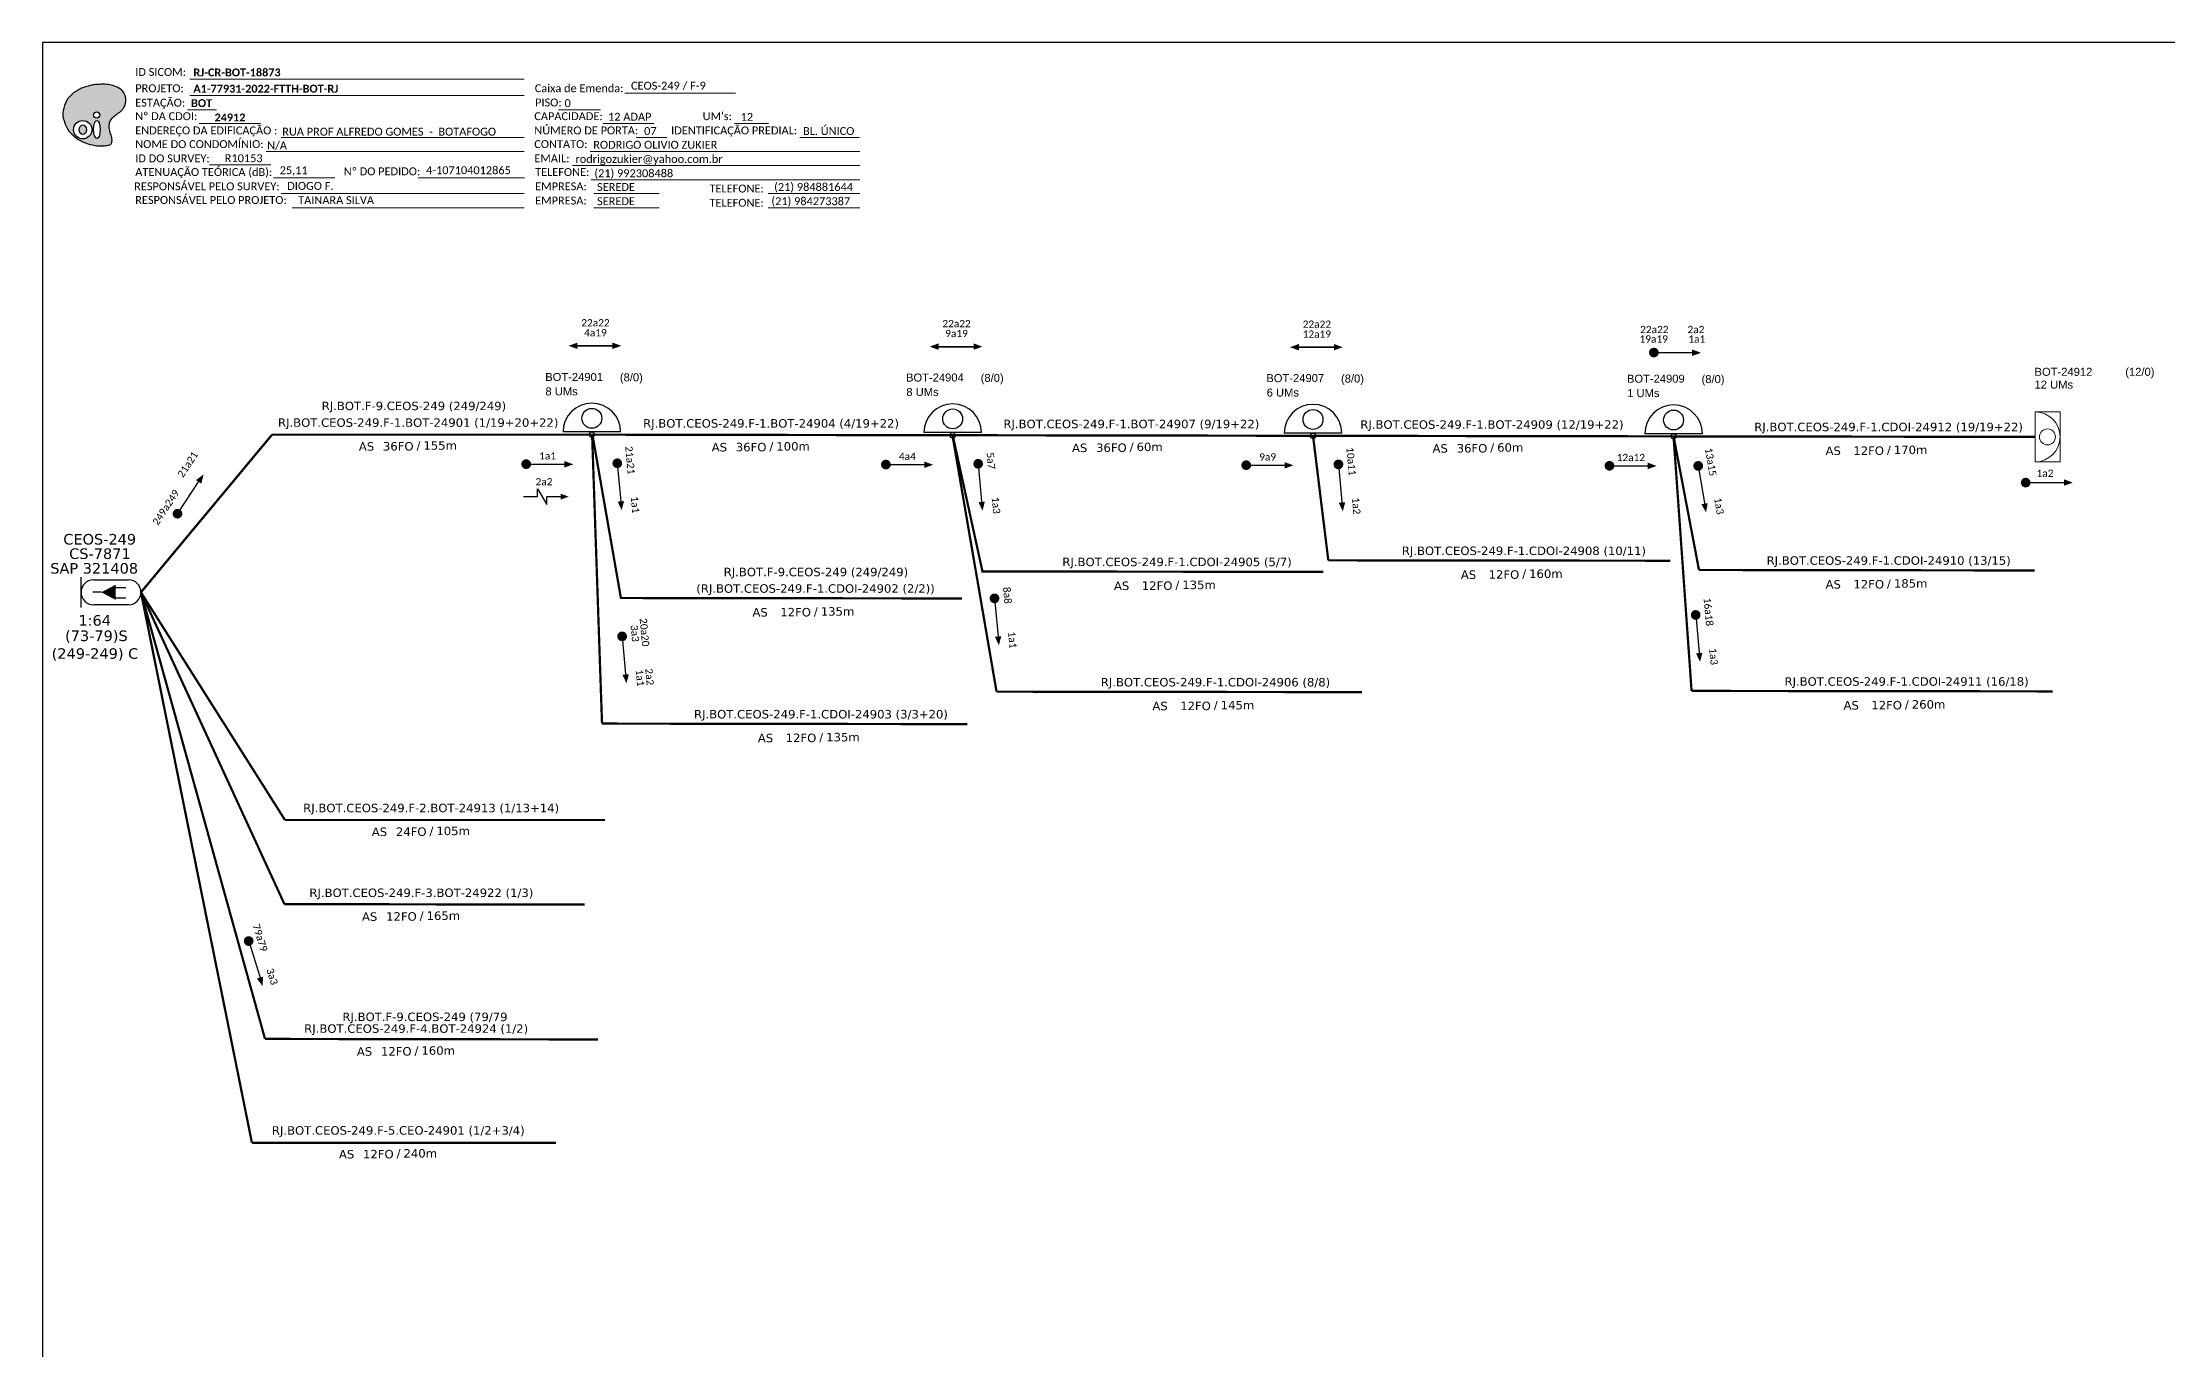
# Model space of a CAD drawing. Extents: x -89 to 749, y 705 to 1299.
# Drawn here: x -89.3 to 393.4, y 1002 to 1299 of the extents above; entities that cross this region are included whole.
import ezdxf
from ezdxf.enums import TextEntityAlignment as Align

# ---------------------------------------------------------------- set-up
doc = ezdxf.new("R2010")
doc.units = 0
for name, color, linetype, lineweight in [("20.0-LEGENDA DOS CDO'S", 1, 'Continuous', 0), ('20.1-CDO_INTERIOR', 1, 'Continuous', 0), ('20.2-CDO_POSTE', 1, 'Continuous', 5), ('40.1-ETIQUETAS', 1, 'Continuous', 20)]:
    doc.layers.add(name, color=color, linetype=linetype, lineweight=lineweight)
for name, color, linetype in [('20.4-CEOS', 1, 'Continuous'), ('CAP a instalar', 1, 'Continuous'), ('label_cabos', 7, 'Continuous'), ('SETA', 7, 'Continuous'), ('texto', 255, 'Continuous')]:
    doc.layers.add(name, color=color, linetype=linetype)
doc.styles.add('ARIAL', font='arial.ttf')
doc.styles.add('siredit', font='verdana.ttf')
doc.styles.get("Standard").update_dxf_attribs({"font": 'arial.ttf'})
doc.styles.add('WMF-Calibri0', font='calibri.ttf')
doc.styles.add('WMF-Calibri1', font='calibrib.ttf')
doc.linetypes.add('FENCELINE1', pattern='A,0.25,-0.1,[133,ltypeshp.shx,S=0.1,R=0,X=-0.1,Y=0],-0.1,1', length=1.45)

# ---------------------------------------------------------------- blocks, each defined once
blk = doc.blocks.new('OI')
h = blk.add_hatch(color=40)
edge = h.paths.add_edge_path()
edge.add_spline(control_points=[(4.35, -0.67), (3.92, -0.99), (3.26, -1.5), (2.81, -2.59), (2.9, -3.5), (3.06, -4.27), (3.31, -4.85), (3.37, -5.39), (3.4, -5.88), (3.2, -6.4), (2.54, -6.61), (1.65, -6.63), (0.55, -6.67), (-0.56, -6.42), (-1.61, -6.14), (-2.77, -5.61), (-3.92, -4.77), (-4.89, -3.7), (-5.34, -2.65), (-5.6, -1.94), (-5.85, -0.96), (-5.71, 0.47), (-5.1, 2.02), (-4.14, 3.02), (-3.3, 3.61), (-2.37, 4.16), (-1.36, 4.44), (-0.56, 4.7), (0.79, 4.85), (2.24, 4.97), (3.79, 4.57), (4.67, 4.21), (5.44, 3.65), (5.76, 2.99), (6.03, 2.21), (6.01, 1.46), (5.72, 0.64), (5.31, 0.08), (4.88, -0.38), (4.51, -0.55), (4.35, -0.67)], knot_values=[0, 0, 0, 0, 1.60434, 2.417191, 3.427595, 4.282808, 4.776746, 5.304182, 5.888771, 6.258406, 6.858137, 7.79129, 8.986195, 10.124242, 11.187857, 12.242908, 13.953784, 15.414161, 16.515391, 17.349188, 17.675853, 19.552021, 21.515531, 22.568638, 23.63245, 24.621084, 25.782718, 26.745347, 27.142653, 29.870543, 31.004649, 31.921532, 32.709589, 33.801391, 34.042471, 35.192333, 35.971461, 36.628871, 37.254359, 37.836911, 37.836911, 37.836911, 37.836911], degree=3, periodic=0)
h.paths.add_polyline_path([(1.13, -0.87, -1), (-0.04, -0.87, -1)], flags=16)
edge = h.paths.add_edge_path(flags=16)
edge.add_ellipse((0.56, -3.59), major_axis=(-0.02, 1.71), ratio=0.361305, start_angle=0, end_angle=360)
h.paths.add_polyline_path([(-0.36, -3.62, -1), (-3.8, -3.62, -1)], flags=16)
edge = h.paths.add_edge_path(flags=0)
edge.add_ellipse((-2.08, -3.62), major_axis=(0, 0.885), ratio=0.758294, start_angle=0, end_angle=360)
at = {"color": 40}
for centre, radius in [((-2.08, -3.62), 1.72), ((0.54, -0.87), 0.587)]:
    blk.add_circle(centre, radius, dxfattribs=at)
blk.add_ellipse((-2.08, -3.62), major_axis=(0, 0.885), ratio=0.758294, start_param=-3.141592653589792, end_param=3.141592653589792, dxfattribs=at)
blk.add_ellipse((0.56, -3.59), major_axis=(-0.02, 1.71), ratio=0.361305, dxfattribs=at)
at = {"color": 40, "start_tangent": (-0.800898, -0.598801), "end_tangent": (-0.800898, -0.598801)}
blk.add_spline([(4.35, -0.67), (3.2, -1.78), (2.9, -2.54), (2.92, -3.55), (3.12, -4.38), (3.28, -4.85), (3.37, -5.37), (3.35, -5.95), (3.2, -6.29), (2.66, -6.55), (1.73, -6.63), (0.54, -6.62), (-0.58, -6.41), (-1.6, -6.11), (-2.56, -5.67), (-3.95, -4.67), (-4.89, -3.56), (-5.37, -2.56), (-5.64, -1.78), (-5.72, -1.46), (-5.63, 0.42), (-4.84, 2.22), (-4.13, 2.99), (-3.27, 3.62), (-2.4, 4.09), (-1.3, 4.47), (-0.37, 4.72), (0.02, 4.77), (2.75, 4.8), (3.85, 4.53), (4.69, 4.16), (5.31, 3.68), (5.85, 2.73), (5.93, 2.5), (5.94, 1.35), (5.67, 0.62), (5.29, 0.08), (4.84, -0.36), (4.35, -0.67)], degree=3, dxfattribs=at)
blk = doc.blocks.new('CDOE-TEXTO PADRÃO')
at = {"layer": "20.0-LEGENDA DOS CDO'S", "color": 0, "style": 'ARIAL'}
for tag, p in [('CDO_N', (0.49, 7.39)), ('CORDOALHA', (0.5, 4.33)), ('SAP', (0.51, 1.67)), ('SPLITER_1', (0.59, -0.91)), ('SPLITER_2', (0.6, -3.55)), ('(XX-XX_F)S', (0.54, -8.29)), ('(XX-XX_L)S', (0.55, -10.83)), ('UMS', (0.55, -13.15))]:
    blk.add_attdef(tag, p, '', height=1.7, rotation=0.118, dxfattribs=at)
blk.add_attdef('FIBRAS_UTILIZADAS', text='', height=1.7, rotation=0.118, dxfattribs=at).set_placement((19.77, 7.43), align=Align.CENTER)
blk = doc.blocks.new('ETIQUETA_RS5F')
at = {"layer": '40.1-ETIQUETAS', "color": 0, "style": 'siredit'}
blk.add_text('/', height=1.5, dxfattribs=at).set_placement((1.58, -1.95), align=Align.MIDDLE_RIGHT)
for tag, p in [('ETIQUETA_R_PRIMARIA', (1.21, 4.1)), ('ETIQUETA_R_SECUNDARIA', (1.21, 2.1)), ('F_ATIVAS/F_MORTAS', (1.14, -4.24))]:
    blk.add_attdef(tag, text='', height=1.5, dxfattribs=at).set_placement(p, align=Align.MIDDLE_CENTER)
for tag, p in [('TIPO_CABO', (-6.58, -2.12)), ('CAP_CABO', (0.4, -2.09))]:
    blk.add_attdef(tag, text='', height=1.5, dxfattribs=at).set_placement(p, align=Align.MIDDLE_RIGHT)
blk.add_attdef('METROS', text='', height=1.5, dxfattribs=at).set_placement((2.14, -1.95), align=Align.MIDDLE_LEFT)
for tag, p in [('FUSÃO_1', (0.85, -8.39)), ('FUSÃO_2', (0.85, -10.6)), ('FUSÃO_3', (0.85, -12.93)), ('FUSÃO_4', (0.85, -15.14)), ('FUSÃO_5', (0.85, -17.16))]:
    blk.add_attdef(tag, text='', height=1.5, dxfattribs=at).set_placement(p, align=Align.CENTER)
blk = doc.blocks.new('CDOI_INT')
at = {"layer": '20.1-CDO_INTERIOR', "color": 0, "lineweight": 18}
blk.add_lwpolyline([(4.25, -4.25), (4.25, 4.25), (0, 4.25), (0, -4.25)], close=True, dxfattribs=at)
blk.add_circle((2.12, 0), 1.36, dxfattribs=at)
blk.add_arc((0, 0), 4.25, 270, 90, dxfattribs=at)
at = {"layer": "20.0-LEGENDA DOS CDO'S", "color": 0, "style": 'ARIAL'}
for tag, p in [('CDO_N', (-0.08, 10.38)), ('SPLITER_1', (21.18, 10.38)), ('SAP', (-0.08, 6.23)), ('SURVEY', (-0.08, 8.2)), ('SPLITER_2', (21.19, 8.68)), ('1:XX', (5.94, -2.22)), ('UMS', (5.94, -4.24))]:
    blk.add_attdef(tag, p, '', height=1.36, dxfattribs=at)
blk.add_attdef('FIBRAS_UTILIZADAS', text='', height=1.36, dxfattribs=at).set_placement((15.34, 10.38), align=Align.CENTER)

msp = doc.modelspace()

# ---------------------------------------------------------------- linework, layer by layer
msp.add_lwpolyline([(-89.32, 705.02), (749.25, 705.02), (749.25, 1299.02), (-89.32, 1299.02), (-89.32, 705.02)])
at = {"color": 7, "lineweight": 0}
for points in [[(-55.85, 1290.67), (20.13, 1290.67)], [(-55.85, 1286.98), (20.13, 1286.98)], [(42.97, 1287.47), (68.1, 1287.47)], [(-56.36, 1283.7), (-49.81, 1283.7)], [(-53.7, 1280.63), (-39.76, 1280.63)], [(27.92, 1283.75), (37.41, 1283.75)], [(37.97, 1280.63), (49.59, 1280.63)], [(67.91, 1280.63), (75.58, 1280.63)], [(-35.13, 1277.4), (20.13, 1277.4)], [(45.56, 1277.4), (52.5, 1277.4)], [(82.73, 1277.4), (96.29, 1277.4)], [(-51.38, 1271.22), (-37.44, 1271.22)], [(-38.54, 1274.28), (20.13, 1274.28)], [(31.05, 1271.05), (96.32, 1271.05)], [(35.09, 1274.28), (96.32, 1274.28)], [(-36.84, 1268.25), (-22.9, 1268.25)], [(-35.13, 1264.7), (20.13, 1264.7)], [(-4.01, 1268.26), (20.14, 1268.26)], [(35.33, 1267.81), (96.32, 1267.81)], [(35.94, 1264.7), (50.74, 1264.7)], [(75.55, 1264.7), (96.32, 1264.7)], [(-32.64, 1261.46), (20.13, 1261.46)], [(35.94, 1261.46), (50.74, 1261.46)], [(75.55, 1261.46), (96.32, 1261.46)]]:
    msp.add_lwpolyline(points, dxfattribs=at)
at = {"const_width": 1.1}
for points in [[(276.16, 1228.56, 1), (277.26, 1228.56, 1)], [(20.01, 1203.21, 1), (21.11, 1203.21, 1)], [(41.2, 1203.96, 1), (41.3, 1202.87, 1)], [(41.2, 1203.96, 1), (41.3, 1202.87, 1)], [(101.72, 1203.11, 1), (102.82, 1203.11, 1)], [(123.17, 1203.83, 1), (123.27, 1202.74, 1)], [(123.17, 1203.83, 1), (123.27, 1202.74, 1)], [(183.57, 1202.97, 1), (184.67, 1202.97, 1)], [(205.01, 1203.7, 1), (205.11, 1202.6, 1)], [(205.01, 1203.7, 1), (205.11, 1202.6, 1)], [(266.08, 1202.84, 1), (267.18, 1202.84, 1)], [(286.69, 1203.35, 1), (286.88, 1202.26, 1)], [(286.69, 1203.35, 1), (286.88, 1202.26, 1)], [(-58.96, 1191.49, 1), (-58.35, 1192.4, 1)], [(126.89, 1173.26, 1), (126.99, 1172.16, 1)], [(126.89, 1173.26, 1), (126.99, 1172.16, 1)], [(286.16, 1169.49, 1), (286.26, 1168.4, 1)], [(286.16, 1169.49, 1), (286.26, 1168.4, 1)], [(42.3, 1164.62, 1), (42.4, 1163.52, 1)], [(42.3, 1164.62, 1), (42.4, 1163.52, 1)]]:
    msp.add_lwpolyline(points, format="xyb", close=True, dxfattribs=at)
at = {"color": 0}
msp.add_lwpolyline([(23.14, 1195.82), (23.14, 1197.57), (25.23, 1194.07), (25.24, 1195.82)], dxfattribs=at)
msp.add_lwpolyline([(360.62, 1199.01, 1.1, 1.1, 1), (361.72, 1199.01, 1.1, 1.1, 1)], format="xyseb", close=True)
at = {"color": 7, "const_width": 1.1}
msp.add_lwpolyline([(-42.65, 1095.37, 1), (-42.32, 1094.32, 1)], format="xyb", close=True, dxfattribs=at)
at = {"layer": '20.4-CEOS', "color": 5}
for p, q in [((-77.73, 1176.92), (-69.78, 1176.92)), ((-69.78, 1171.25), (-77.73, 1171.25))]:
    msp.add_line(p, q, dxfattribs=at)
for points in [[(-80.57, 1170.67), (-80.57, 1177.5)], [(-75.95, 1174.09), (-77.86, 1174.09)], [(-72.82, 1175.21), (-70.4, 1175.21)], [(-72.82, 1172.85), (-70.4, 1172.85)]]:
    msp.add_lwpolyline(points, dxfattribs=at)
msp.add_lwpolyline([(-75.95, 1174.09, 0, 3.5, 0), (-72.67, 1174.09, 3.5, 3.5, 0)], format="xyseb", dxfattribs=at)
for centre, start, end in [((-77.73, 1174.09), 90, 270), ((-69.78, 1174.09), 270, 90)]:
    msp.add_arc(centre, 2.83, start, end, dxfattribs=at)
at = {"layer": 'CAP a instalar', "color": 5, "linetype": 'FENCELINE1', "ltscale": 7, "const_width": 0.513}
for points in [[(-37.17, 1209.91), (-66.95, 1174.09)], [(-37.17, 1209.91), (35.53, 1209.91)], [(35.53, 1209.91), (35.53, 1209.91), (117.5, 1209.78)], [(117.38, 1209.78), (117.38, 1209.78), (199.35, 1209.65)], [(199.29, 1209.65), (199.29, 1209.65), (281.25, 1209.52)]]:
    msp.add_lwpolyline(points, dxfattribs=at)
at = {"layer": 'CAP a instalar', "color": 251, "linetype": 'FENCELINE1', "ltscale": 7, "const_width": 0.513}
for points in [[(35.53, 1209.91), (37.78, 1144.25)], [(117.38, 1209.78), (127.4, 1151.51)], [(117.44, 1209.78), (124.2, 1178.82)], [(199.29, 1209.65), (202.76, 1181.35)], [(281.19, 1209.52), (285.28, 1151.68)], [(281.19, 1209.52), (286.96, 1179.16)], [(123.97, 1178.82), (201.66, 1178.73)], [(202.76, 1181.35), (280.45, 1181.26)], [(286.96, 1179.16), (363.25, 1179.05)], [(127.4, 1151.51), (210.39, 1151.4)], [(285.28, 1151.68), (367.32, 1151.57)], [(37.78, 1144.25), (120.77, 1144.13)]]:
    msp.add_lwpolyline(points, dxfattribs=at)
at = {"layer": 'CAP a instalar', "color": 7, "linetype": 'FENCELINE1', "ltscale": 7, "const_width": 0.513}
for points in [[(35.6, 1209.91), (42.07, 1172.79)], [(-66.95, 1174.09), (-34.23, 1122.34)], [(-66.95, 1174.09), (-34.36, 1103.23)], [(-66.95, 1174.09), (-38.77, 1072.6)], [(-41.75, 1049.01), (-66.95, 1174.09)], [(41.85, 1172.79), (119.53, 1172.69)], [(-34.23, 1122.34), (38.48, 1122.34)], [(-34.36, 1103.23), (33.84, 1103.12)], [(-38.77, 1072.6), (36.9, 1072.48)], [(-41.75, 1049.01), (27.3, 1048.98)]]:
    msp.add_lwpolyline(points, dxfattribs=at)
at = {"layer": 'CAP a instalar', "color": 10, "linetype": 'FENCELINE1', "ltscale": 7, "const_width": 0.513}
msp.add_lwpolyline([(281.25, 1209.52), (363.23, 1209.4)], dxfattribs=at)
at = {"layer": 'label_cabos', "color": 255}
for p, q in [((42.02, 1210.52), (28.93, 1210.52)), ((123.98, 1210.39), (110.9, 1210.39)), ((205.83, 1210.25), (192.74, 1210.25))]:
    msp.add_line(p, q, dxfattribs=at)
at = {"layer": 'label_cabos', "color": 5}
msp.add_line((287.73, 1210.12), (274.65, 1210.12), dxfattribs=at)
at = {"layer": 'label_cabos', "color": 255}
for centre, radius in [((35.47, 1213.63), 2.26), ((117.44, 1213.49), 2.26), ((199.28, 1213.36), 2.26), ((35.47, 1209.91), 0.606), ((117.44, 1209.78), 0.606), ((199.29, 1209.65), 0.606)]:
    msp.add_circle(centre, radius, dxfattribs=at)
at = {"layer": 'label_cabos', "color": 5}
for centre, radius in [((281.19, 1213.23), 2.26), ((281.19, 1209.52), 0.606)]:
    msp.add_circle(centre, radius, dxfattribs=at)
at = {"layer": 'label_cabos', "color": 255}
for centre in [(35.47, 1210.52), (117.44, 1210.39), (199.28, 1210.25)]:
    msp.add_arc(centre, 6.54, 0, 180, dxfattribs=at)
at = {"layer": 'label_cabos', "color": 5}
msp.add_arc((281.19, 1210.12), 6.54, 0, 180, dxfattribs=at)
at = {"layer": 'SETA'}
for points in [[(31.45, 1230.08), (40.91, 1230.08)], [(40.91, 1230.08), (31.45, 1230.08)], [(113.48, 1229.9), (122.93, 1229.9)], [(122.93, 1229.9), (113.48, 1229.9)], [(195.32, 1229.77), (204.78, 1229.77)], [(204.78, 1229.77), (195.32, 1229.77)], [(276.71, 1228.56), (286.17, 1228.56)], [(20.56, 1203.21), (30.01, 1203.21)], [(41.25, 1203.42), (42.11, 1194)], [(41.25, 1203.42), (42.11, 1194)], [(102.27, 1203.11), (111.73, 1203.11)], [(123.22, 1203.28), (124.08, 1193.87)], [(123.22, 1203.28), (124.08, 1193.87)], [(184.12, 1202.97), (193.57, 1202.97)], [(205.06, 1203.15), (205.92, 1193.73)], [(205.06, 1203.15), (205.92, 1193.73)], [(266.63, 1202.84), (276.09, 1202.84)], [(286.78, 1202.81), (288.34, 1193.48)], [(286.78, 1202.81), (288.34, 1193.48)], [(-58.66, 1191.95), (-53.45, 1199.84)], [(361.17, 1199.01), (370.62, 1199.01)], [(126.94, 1172.71), (127.81, 1163.29)], [(126.94, 1172.71), (127.81, 1163.29)], [(286.21, 1168.95), (287.07, 1159.53)], [(286.21, 1168.95), (287.07, 1159.53)], [(42.35, 1164.07), (43.22, 1154.65)], [(42.35, 1164.07), (43.22, 1154.65)]]:
    msp.add_lwpolyline(points, dxfattribs=at)
at = {"layer": 'SETA', "color": 0}
for points in [[(19.98, 1195.82), (23.14, 1195.82)], [(25.24, 1195.82), (28.4, 1195.82)]]:
    msp.add_lwpolyline(points, dxfattribs=at)
at = {"layer": 'SETA', "color": 7}
msp.add_lwpolyline([(-42.48, 1094.85), (-39.65, 1085.83)], dxfattribs=at)
at = {"layer": 'SETA'}
for points in [[(32.21, 1230.83), (30.19, 1230.1), (32.21, 1229.37)], [(40.15, 1230.83), (42.16, 1230.1), (40.15, 1229.37)], [(114.23, 1230.65), (112.22, 1229.91), (114.23, 1229.18)], [(122.17, 1230.65), (124.19, 1229.91), (122.17, 1229.18)], [(196.08, 1230.52), (194.06, 1229.78), (196.08, 1229.05)], [(204.02, 1230.52), (206.03, 1229.78), (204.02, 1229.05)], [(285.41, 1229.25), (287.42, 1228.52), (285.41, 1227.79)], [(29.25, 1203.91), (31.27, 1203.17), (29.25, 1202.44)], [(110.97, 1203.8), (112.98, 1203.07), (110.97, 1202.33)], [(192.81, 1203.67), (194.83, 1202.94), (192.81, 1202.2)], [(275.33, 1203.54), (277.34, 1202.8), (275.33, 1202.07)], [(-54.45, 1199.59), (-52.73, 1200.87), (-53.23, 1198.78)], [(369.87, 1199.76), (371.88, 1199.02), (369.87, 1198.29)], [(42.79, 1194.82), (42.24, 1192.75), (41.33, 1194.69)], [(42.79, 1194.82), (42.24, 1192.75), (41.33, 1194.69)], [(124.75, 1194.69), (124.21, 1192.62), (123.29, 1194.56)], [(124.75, 1194.69), (124.21, 1192.62), (123.29, 1194.56)], [(206.6, 1194.56), (206.05, 1192.48), (205.14, 1194.43)], [(206.6, 1194.56), (206.05, 1192.48), (205.14, 1194.43)], [(288.95, 1194.35), (288.56, 1192.24), (287.51, 1194.11)], [(288.95, 1194.35), (288.56, 1192.24), (287.51, 1194.11)], [(128.48, 1164.12), (127.93, 1162.04), (127.02, 1163.98)], [(128.48, 1164.12), (127.93, 1162.04), (127.02, 1163.98)], [(287.75, 1160.35), (287.2, 1158.28), (286.29, 1160.22)], [(287.75, 1160.35), (287.2, 1158.28), (286.29, 1160.22)], [(43.89, 1155.48), (43.34, 1153.4), (42.43, 1155.34)], [(43.89, 1155.48), (43.34, 1153.4), (42.43, 1155.34)]]:
    msp.add_solid(points, dxfattribs=at)
at = {"layer": 'SETA', "color": 0}
msp.add_solid([(28.4, 1196.48), (30.21, 1195.82), (28.4, 1195.16)], dxfattribs=at)
at = {"layer": 'SETA', "color": 7}
msp.add_solid([(-39.22, 1086.76), (-39.32, 1084.61), (-40.62, 1086.32)], dxfattribs=at)

# ---------------------------------------------------------------- block references
at = {"color": 7, "xscale": 1.213923925163967, "yscale": 1.213923925163967, "zscale": 1.213923925163967, "rotation": 0.1532896023949059}
msp.add_blockref('OI', (-77.65, 1283.61), dxfattribs=at)
at = {"layer": '20.2-CDO_POSTE', "color": 255}
ref = msp.add_blockref('CDOE-TEXTO PADRÃO', (32.68, 1209.93), dxfattribs=dict(at, xscale=1.069200003147125, yscale=1.069200003147125, zscale=1.069200003147125))
ref.add_attrib('CDO_N', 'BOT-24901', (24.88, 1222.1), dxfattribs={"layer": "20.0-LEGENDA DOS CDO'S", "color": 0, "height": 1.817, "rotation": 0.118, "style": 'ARIAL'})
ref.add_attrib('CORDOALHA', '8 UMs', (24.94, 1218.82), dxfattribs={"layer": '20.1-CDO_INTERIOR', "color": 0, "height": 1.817, "rotation": 0.118, "style": 'ARIAL'})
ref.add_attrib('FIBRAS_UTILIZADAS', '       (8/0)', dxfattribs={"layer": "20.0-LEGENDA DOS CDO'S", "color": 0, "height": 1.8175, "rotation": 0.118, "style": 'ARIAL'}).set_placement((41.98, 1222.02), align=Align.CENTER)
ref = msp.add_blockref('CDOE-TEXTO PADRÃO', (114.64, 1209.8), dxfattribs=dict(at, xscale=1.069200003147125, yscale=1.069200003147125, zscale=1.069200003147125))
ref.add_attrib('CDO_N', 'BOT-24904', (106.84, 1221.97), dxfattribs={"layer": "20.0-LEGENDA DOS CDO'S", "color": 0, "height": 1.817, "rotation": 0.118, "style": 'ARIAL'})
ref.add_attrib('CORDOALHA', '8 UMs', (106.91, 1218.69), dxfattribs={"layer": '20.1-CDO_INTERIOR', "color": 0, "height": 1.817, "rotation": 0.118, "style": 'ARIAL'})
ref.add_attrib('FIBRAS_UTILIZADAS', '       (8/0)', dxfattribs={"layer": "20.0-LEGENDA DOS CDO'S", "color": 0, "height": 1.8175, "rotation": 0.118, "style": 'ARIAL'}).set_placement((123.94, 1221.89), align=Align.CENTER)
ref = msp.add_blockref('CDOE-TEXTO PADRÃO', (196.49, 1209.67), dxfattribs=dict(at, xscale=1.069200003147125, yscale=1.069200003147125, zscale=1.069200003147125))
ref.add_attrib('CDO_N', 'BOT-24907', (188.69, 1221.84), dxfattribs={"layer": "20.0-LEGENDA DOS CDO'S", "color": 0, "height": 1.817, "rotation": 0.118, "style": 'ARIAL'})
ref.add_attrib('CORDOALHA', '6 UMs', (188.76, 1218.56), dxfattribs={"layer": '20.1-CDO_INTERIOR', "color": 0, "height": 1.817, "rotation": 0.118, "style": 'ARIAL'})
ref.add_attrib('FIBRAS_UTILIZADAS', '       (8/0)', dxfattribs={"layer": "20.0-LEGENDA DOS CDO'S", "color": 0, "height": 1.8175, "rotation": 0.118, "style": 'ARIAL'}).set_placement((205.79, 1221.75), align=Align.CENTER)
at = {"layer": '20.2-CDO_POSTE', "color": 5}
ref = msp.add_blockref('CDOE-TEXTO PADRÃO', (278.4, 1209.53), dxfattribs=dict(at, xscale=1.069200003147125, yscale=1.069200003147125, zscale=1.069200003147125))
ref.add_attrib('CDO_N', 'BOT-24909', (270.6, 1221.71), dxfattribs={"layer": "20.0-LEGENDA DOS CDO'S", "color": 0, "height": 1.817, "rotation": 0.118, "style": 'ARIAL'})
ref.add_attrib('CORDOALHA', '1 UMs', (270.66, 1218.43), dxfattribs={"layer": '20.1-CDO_INTERIOR', "color": 0, "height": 1.817, "rotation": 0.118, "style": 'ARIAL'})
ref.add_attrib('FIBRAS_UTILIZADAS', '       (8/0)', dxfattribs={"layer": "20.0-LEGENDA DOS CDO'S", "color": 0, "height": 1.8175, "rotation": 0.118, "style": 'ARIAL'}).set_placement((287.69, 1221.62), align=Align.CENTER)
at = {"layer": '40.1-ETIQUETAS', "color": 10}
ref = msp.add_blockref('CDOI_INT', (363.29, 1209.4), dxfattribs=dict(at, xscale=1.336957873303117, yscale=1.336957873303117, zscale=1.336957873303117))
ref.add_attrib('CDO_N', 'BOT-24912', (363.18, 1223.28), dxfattribs={"layer": "20.0-LEGENDA DOS CDO'S", "color": 0, "height": 1.819, "style": 'ARIAL'})
ref.add_attrib('FIBRAS_UTILIZADAS', '(12/0)', (383.8, 1223.28), dxfattribs={"layer": "20.0-LEGENDA DOS CDO'S", "color": 0, "height": 1.819, "style": 'ARIAL'})
ref.add_attrib('SURVEY', '12 UMs', (363.18, 1220.37), dxfattribs={"layer": "20.0-LEGENDA DOS CDO'S", "color": 0, "height": 1.819, "style": 'ARIAL'})
at = {"layer": '40.1-ETIQUETAS', "color": 7}
ref = msp.add_blockref('ETIQUETA_RS5F', (74.66, 1209.77), dxfattribs=dict(at, xscale=1.283039983498748, yscale=1.283039983498748, zscale=1.283039983498748))
ref.add_attrib('ETIQUETA_R_SECUNDARIA', 'RJ.BOT.CEOS-249.F-1.BOT-24904 (4/19+22)', dxfattribs={"color": 1, "height": 1.9246, "style": 'siredit'}).set_placement((76.18, 1212.47), align=Align.MIDDLE_CENTER)
ref.add_attrib('TIPO_CABO', 'AS', dxfattribs={"color": 0, "height": 1.925, "style": 'siredit'}).set_placement((66.17, 1207.06), align=Align.MIDDLE_RIGHT)
ref.add_attrib('CAP_CABO', '36FO', dxfattribs={"color": 0, "height": 1.925, "style": 'siredit'}).set_placement((75.13, 1207.08), align=Align.MIDDLE_RIGHT)
ref.add_attrib('METROS', '100m', dxfattribs={"color": 0, "height": 1.925, "style": 'siredit'}).set_placement((77.37, 1207.26), align=Align.MIDDLE_LEFT)
ref = msp.add_blockref('ETIQUETA_RS5F', (156.5, 1209.64), dxfattribs=dict(at, xscale=1.283039983498748, yscale=1.283039983498748, zscale=1.283039983498748))
ref.add_attrib('ETIQUETA_R_SECUNDARIA', 'RJ.BOT.CEOS-249.F-1.BOT-24907 (9/19+22)', dxfattribs={"color": 1, "height": 1.9246, "style": 'siredit'}).set_placement((158.02, 1212.34), align=Align.MIDDLE_CENTER)
ref.add_attrib('TIPO_CABO', 'AS', dxfattribs={"color": 0, "height": 1.925, "style": 'siredit'}).set_placement((148.02, 1206.92), align=Align.MIDDLE_RIGHT)
ref.add_attrib('CAP_CABO', '36FO', dxfattribs={"color": 0, "height": 1.925, "style": 'siredit'}).set_placement((156.97, 1206.95), align=Align.MIDDLE_RIGHT)
ref.add_attrib('METROS', '60m', dxfattribs={"color": 0, "height": 1.925, "style": 'siredit'}).set_placement((159.21, 1207.13), align=Align.MIDDLE_LEFT)
ref = msp.add_blockref('ETIQUETA_RS5F', (238.41, 1209.51), dxfattribs=dict(at, xscale=1.283039983498748, yscale=1.283039983498748, zscale=1.283039983498748))
ref.add_attrib('ETIQUETA_R_SECUNDARIA', 'RJ.BOT.CEOS-249.F-1.BOT-24909 (12/19+22)', dxfattribs={"color": 1, "height": 1.9246, "style": 'siredit'}).set_placement((239.93, 1212.21), align=Align.MIDDLE_CENTER)
ref.add_attrib('TIPO_CABO', 'AS', dxfattribs={"color": 0, "height": 1.925, "style": 'siredit'}).set_placement((229.92, 1206.79), align=Align.MIDDLE_RIGHT)
ref.add_attrib('CAP_CABO', '36FO', dxfattribs={"color": 0, "height": 1.925, "style": 'siredit'}).set_placement((238.88, 1206.82), align=Align.MIDDLE_RIGHT)
ref.add_attrib('METROS', '60m', dxfattribs={"color": 0, "height": 1.925, "style": 'siredit'}).set_placement((241.12, 1207), align=Align.MIDDLE_LEFT)
at = {"layer": '40.1-ETIQUETAS', "color": 10}
ref = msp.add_blockref('ETIQUETA_RS5F', (328.51, 1208.96), dxfattribs=dict(at, xscale=1.283039976607909, yscale=1.283039976607909, zscale=1.283039976607909))
ref.add_attrib('ETIQUETA_R_SECUNDARIA', 'RJ.BOT.CEOS-249.F-1.CDOI-24912 (19/19+22)', dxfattribs={"color": 0, "height": 1.9246, "style": 'siredit'}).set_placement((330.03, 1211.66), align=Align.MIDDLE_CENTER)
ref.add_attrib('TIPO_CABO', 'AS ', dxfattribs={"color": 0, "height": 1.925, "style": 'siredit'}).set_placement((320.03, 1206.25), align=Align.MIDDLE_RIGHT)
ref.add_attrib('CAP_CABO', '12FO', dxfattribs={"color": 0, "height": 1.925, "style": 'siredit'}).set_placement((328.98, 1206.28), align=Align.MIDDLE_RIGHT)
ref.add_attrib('METROS', '170m', dxfattribs={"color": 0, "height": 1.925, "style": 'siredit'}).set_placement((331.22, 1206.46), align=Align.MIDDLE_LEFT)
at = {"layer": '40.1-ETIQUETAS', "color": 251}
ref = msp.add_blockref('ETIQUETA_RS5F', (245.67, 1180.82), dxfattribs=dict(at, xscale=1.283039976607909, yscale=1.283039976607909, zscale=1.283039976607909))
ref.add_attrib('ETIQUETA_R_SECUNDARIA', 'RJ.BOT.CEOS-249.F-1.CDOI-24908 (10/11)', dxfattribs={"color": 0, "height": 1.9246, "style": 'siredit'}).set_placement((247.19, 1183.52), align=Align.MIDDLE_CENTER)
ref.add_attrib('TIPO_CABO', 'AS ', dxfattribs={"color": 0, "height": 1.925, "style": 'siredit'}).set_placement((237.19, 1178.1), align=Align.MIDDLE_RIGHT)
ref.add_attrib('CAP_CABO', '12FO', dxfattribs={"color": 0, "height": 1.925, "style": 'siredit'}).set_placement((246.14, 1178.13), align=Align.MIDDLE_RIGHT)
ref.add_attrib('METROS', '160m', dxfattribs={"color": 0, "height": 1.925, "style": 'siredit'}).set_placement((248.38, 1178.31), align=Align.MIDDLE_LEFT)
ref = msp.add_blockref('ETIQUETA_RS5F', (328.53, 1178.61), dxfattribs=dict(at, xscale=1.283039976607909, yscale=1.283039976607909, zscale=1.283039976607909))
ref.add_attrib('ETIQUETA_R_SECUNDARIA', 'RJ.BOT.CEOS-249.F-1.CDOI-24910 (13/15)', dxfattribs={"color": 0, "height": 1.9246, "style": 'siredit'}).set_placement((330.05, 1181.31), align=Align.MIDDLE_CENTER)
ref.add_attrib('TIPO_CABO', 'AS ', dxfattribs={"color": 0, "height": 1.925, "style": 'siredit'}).set_placement((320.04, 1175.89), align=Align.MIDDLE_RIGHT)
ref.add_attrib('CAP_CABO', '12FO', dxfattribs={"color": 0, "height": 1.925, "style": 'siredit'}).set_placement((329, 1175.92), align=Align.MIDDLE_RIGHT)
ref.add_attrib('METROS', '185m', dxfattribs={"color": 0, "height": 1.925, "style": 'siredit'}).set_placement((331.24, 1176.1), align=Align.MIDDLE_LEFT)
ref = msp.add_blockref('ETIQUETA_RS5F', (175.61, 1150.96), dxfattribs=dict(at, xscale=1.283039976607909, yscale=1.283039976607909, zscale=1.283039976607909))
ref.add_attrib('ETIQUETA_R_SECUNDARIA', 'RJ.BOT.CEOS-249.F-1.CDOI-24906 (8/8)', dxfattribs={"color": 0, "height": 1.9246, "style": 'siredit'}).set_placement((177.13, 1153.66), align=Align.MIDDLE_CENTER)
ref.add_attrib('TIPO_CABO', 'AS ', dxfattribs={"color": 0, "height": 1.925, "style": 'siredit'}).set_placement((167.12, 1148.24), align=Align.MIDDLE_RIGHT)
ref.add_attrib('CAP_CABO', '12FO', dxfattribs={"color": 0, "height": 1.925, "style": 'siredit'}).set_placement((176.08, 1148.27), align=Align.MIDDLE_RIGHT)
ref.add_attrib('METROS', '145m', dxfattribs={"color": 0, "height": 1.925, "style": 'siredit'}).set_placement((178.32, 1148.45), align=Align.MIDDLE_LEFT)
ref = msp.add_blockref('ETIQUETA_RS5F', (332.6, 1151.13), dxfattribs=dict(at, xscale=1.283039976607909, yscale=1.283039976607909, zscale=1.283039976607909))
ref.add_attrib('ETIQUETA_R_SECUNDARIA', 'RJ.BOT.CEOS-249.F-1.CDOI-24911 (16/18)', dxfattribs={"color": 0, "height": 1.9246, "style": 'siredit'}).set_placement((334.12, 1153.82), align=Align.MIDDLE_CENTER)
ref.add_attrib('TIPO_CABO', 'AS ', dxfattribs={"color": 0, "height": 1.925, "style": 'siredit'}).set_placement((324.12, 1148.41), align=Align.MIDDLE_RIGHT)
ref.add_attrib('CAP_CABO', '12FO', dxfattribs={"color": 0, "height": 1.925, "style": 'siredit'}).set_placement((333.07, 1148.44), align=Align.MIDDLE_RIGHT)
ref.add_attrib('METROS', '260m', dxfattribs={"color": 0, "height": 1.925, "style": 'siredit'}).set_placement((335.31, 1148.62), align=Align.MIDDLE_LEFT)
ref = msp.add_blockref('ETIQUETA_RS5F', (85.99, 1143.69), dxfattribs=dict(at, xscale=1.283039976607909, yscale=1.283039976607909, zscale=1.283039976607909))
ref.add_attrib('ETIQUETA_R_SECUNDARIA', 'RJ.BOT.CEOS-249.F-1.CDOI-24903 (3/3+20)', dxfattribs={"color": 0, "height": 1.9246, "style": 'siredit'}).set_placement((87.51, 1146.39), align=Align.MIDDLE_CENTER)
ref.add_attrib('TIPO_CABO', 'AS ', dxfattribs={"color": 0, "height": 1.925, "style": 'siredit'}).set_placement((77.5, 1140.98), align=Align.MIDDLE_RIGHT)
ref.add_attrib('CAP_CABO', '12FO', dxfattribs={"color": 0, "height": 1.925, "style": 'siredit'}).set_placement((86.46, 1141.01), align=Align.MIDDLE_RIGHT)
ref.add_attrib('METROS', '135m', dxfattribs={"color": 0, "height": 1.925, "style": 'siredit'}).set_placement((88.7, 1141.18), align=Align.MIDDLE_LEFT)
at = {"layer": '40.1-ETIQUETAS', "color": 7}
ref = msp.add_blockref('ETIQUETA_RS5F', (-2.55, 1122.38), dxfattribs=dict(at, xscale=1.283039983498748, yscale=1.283039983498748, zscale=1.283039983498748))
ref.add_attrib('ETIQUETA_R_SECUNDARIA', 'RJ.BOT.CEOS-249.F-2.BOT-24913 (1/13+14)', dxfattribs={"color": 0, "height": 1.9246, "style": 'siredit'}).set_placement((-1.03, 1125.08), align=Align.MIDDLE_CENTER)
ref.add_attrib('TIPO_CABO', 'AS', dxfattribs={"color": 0, "height": 1.925, "style": 'siredit'}).set_placement((-11.04, 1119.67), align=Align.MIDDLE_RIGHT)
ref.add_attrib('CAP_CABO', '24FO', dxfattribs={"color": 0, "height": 1.925, "style": 'siredit'}).set_placement((-2.08, 1119.69), align=Align.MIDDLE_RIGHT)
ref.add_attrib('METROS', '105m', dxfattribs={"color": 0, "height": 1.925, "style": 'siredit'}).set_placement((0.16, 1119.87), align=Align.MIDDLE_LEFT)
ref = msp.add_blockref('ETIQUETA_RS5F', (-4.78, 1103.11), dxfattribs=dict(at, xscale=1.283039983498748, yscale=1.283039983498748, zscale=1.283039983498748))
ref.add_attrib('ETIQUETA_R_SECUNDARIA', 'RJ.BOT.CEOS-249.F-3.BOT-24922 (1/3)', dxfattribs={"color": 0, "height": 1.9246, "style": 'siredit'}).set_placement((-3.26, 1105.81), align=Align.MIDDLE_CENTER)
ref.add_attrib('TIPO_CABO', 'AS', dxfattribs={"color": 0, "height": 1.925, "style": 'siredit'}).set_placement((-13.27, 1100.4), align=Align.MIDDLE_RIGHT)
ref.add_attrib('CAP_CABO', '12FO', dxfattribs={"color": 0, "height": 1.925, "style": 'siredit'}).set_placement((-4.31, 1100.43), align=Align.MIDDLE_RIGHT)
ref.add_attrib('METROS', '165m', dxfattribs={"color": 0, "height": 1.925, "style": 'siredit'}).set_placement((-2.07, 1100.6), align=Align.MIDDLE_LEFT)

# ---------------------------------------------------------------- texts
at = {"color": 7, "lineweight": 0, "style": 'WMF-Calibri0'}
for s, height, p in [('PROJETO:', 1.793, (-68.25, 1287.73)), ('ID SICOM:', 1.793, (-68.25, 1291.42)), ('Caixa de Emenda:', 1.7927, (22.51, 1287.73)), ('ESTAÇÃO:', 1.793, (-68.25, 1284.45)), ('PISO:', 1.793, (22.58, 1284.49)), ('ENDEREÇO DA EDIFICAÇÃO :', 1.7927, (-68.25, 1278.14)), ('Nº DA CDOI:', 1.7927, (-68.25, 1281.38)), ('CAPACIDADE:', 1.7927, (22.4, 1281.38)), ('NÚMERO DE PORTA:', 1.7927, (22.4, 1278.14)), ('IDENTIFICAÇÃO PREDIAL:', 1.7927, (53.48, 1278.14)), ("UM's:", 1.793, (60.64, 1281.38)), ('NOME DO CONDOMÍNIO:', 1.7927, (-68.25, 1275.03)), ('CONTATO:', 1.793, (22.4, 1275.03)), ('ATENUAÇÃO TEÓRICA (dB):', 1.7927, (-68.25, 1268.68)), ('ID DO SURVEY:', 1.7927, (-68.25, 1271.79)), ('Nº DO PEDIDO:', 1.7927, (-20.88, 1268.84)), ('EMAIL:', 1.793, (22.4, 1271.79)), ('TELEFONE:', 1.793, (22.58, 1268.68)), ('RESPONSÁVEL PELO SURVEY:', 1.7927, (-68.49, 1265.44)), ('EMPRESA:', 1.793, (22.58, 1265.44)), ('TELEFONE:', 1.793, (62.19, 1264.94)), ('RESPONSÁVEL PELO PROJETO:', 1.7927, (-68.25, 1262.33)), ('EMPRESA:', 1.793, (22.58, 1262.21)), ('TELEFONE:', 1.793, (62.19, 1261.7))]:
    msp.add_text(s, height=height, dxfattribs=at).set_placement(p)
at = {"color": 7}
for s, height, style, p in [('A1-77931-2022-FTTH-BOT-RJ', 1.7927, 'WMF-Calibri1', (-55.05, 1287.63)), ('RJ-CR-BOT-18873', 1.7927, 'WMF-Calibri1', (-55.05, 1291.32)), ('CEOS-249 / F-9', 1.7927, 'WMF-Calibri0', (44.36, 1288.31)), ('BOT', 1.793, 'WMF-Calibri1', (-55.57, 1284.35)), ('0', 1.79, 'WMF-Calibri0', (29.28, 1284.34)), ('RUA PROF ALFREDO GOMES  -  BOTAFOGO ', 1.7927, 'WMF-Calibri0', (-34.86, 1277.86)), ('12 ADAP', 1.793, 'WMF-Calibri0', (39.15, 1281.25)), ('07', 1.793, 'WMF-Calibri0', (47.34, 1278)), ('12', 1.793, 'WMF-Calibri0', (69.27, 1281.23)), ('BL. ÚNICO', 1.793, 'WMF-Calibri0', (83.43, 1278)), ('N/A', 1.793, 'WMF-Calibri0', (-38.28, 1274.74)), ('RODRIGO OLIVIO ZUKIER', 1.7927, 'WMF-Calibri0', (35.79, 1274.88)), ('R10153', 1.793, 'WMF-Calibri0', (-47.92, 1271.83)), ('25,11', 1.793, 'WMF-Calibri0', (-35.45, 1269.09)), ('4-107104012865', 1.7927, 'WMF-Calibri0', (-2.2, 1269.1)), ('rodrigozukier@yahoo.com.br', 1.7927, 'WMF-Calibri0', (31.75, 1271.65)), ('(21) 992308488', 1.7927, 'WMF-Calibri0', (36.04, 1268.41)), ('DIOGO F.', 1.793, 'WMF-Calibri0', (-33.73, 1265.54)), ('SEREDE', 1.793, 'WMF-Calibri0', (36.65, 1265.3)), (' (21) 984881644', 1.7927, 'WMF-Calibri0', (76.25, 1265.3)), ('TAINARA SILVA', 1.7927, 'WMF-Calibri0', (-31.24, 1262.3)), ('SEREDE', 1.793, 'WMF-Calibri0', (36.65, 1262.06)), ('(21) 984273387', 1.7927, 'WMF-Calibri0', (76.25, 1262.06))]:
    msp.add_text(s, height=height, dxfattribs=dict(at, style=style)).set_placement(p)
at = {"color": 7, "style": 'WMF-Calibri1'}
msp.add_text('24912', height=1.793, dxfattribs=at).set_placement((-46.73, 1281.09), align=Align.CENTER)
at = {"insert": (365.56, 1201.13), "char_height": 1.65, "width": 27.8947, "attachment_point": 5, "style": 'ARIAL'}
msp.add_mtext('{\\fCalibri|b0|i0|c0|p34;\\C7;1a2}', dxfattribs=at)
at = {"layer": '20.4-CEOS', "color": 5, "linetype": 'Continuous', "style": 'siredit'}
for s, height, p in [('CEOS-249', 2.401, (-76.32, 1187.34)), ('CS-7871', 2.401, (-76.28, 1184.07)), ('SAP 321408', 2.401, (-77.58, 1180.74)), ('1:64', 2.401, (-77.47, 1168.91)), ('(73-79)S', 2.401, (-77.08, 1165.41)), ('(249-249) C', 2.4008, (-77.4, 1161.37))]:
    msp.add_text(s, height=height, dxfattribs=at).set_placement(p, align=Align.TOP_CENTER)
at = {"layer": '40.1-ETIQUETAS', "color": 7, "linetype": 'Continuous', "style": 'siredit'}
for s, p in [('RJ.BOT.F-9.CEOS-249 (249/249)', (-4.95, 1216.44)), ('RJ.BOT.F-9.CEOS-249 (249/249)', (86.37, 1178.7)), ('(RJ.BOT.CEOS-249.F-1.CDOI-24902 (2/2))', (86.28, 1174.95)), ('RJ.BOT.F-9.CEOS-249 (79/79 ', (-2.02, 1077.62)), ('RJ.BOT.CEOS-249.F-4.BOT-24924 (1/2)', (-4.43, 1074.95)), ('RJ.BOT.CEOS-249.F-5.CEO-24901 (1/2+3/4)', (-8.5, 1051.81))]:
    msp.add_text(s, height=1.9246, dxfattribs=at).set_placement(p, align=Align.MIDDLE_CENTER)
at = {"layer": '40.1-ETIQUETAS', "color": 1, "linetype": 'Continuous', "style": 'siredit'}
msp.add_text('RJ.BOT.CEOS-249.F-1.BOT-24901 (1/19+20+22)', height=1.9246, dxfattribs=at).set_placement((-3.98, 1212.65), align=Align.MIDDLE_CENTER)
at = {"layer": '40.1-ETIQUETAS', "color": 7, "linetype": 'Continuous', "style": 'siredit'}
for s, p in [('AS', (-13.98, 1207.24)), ('36FO', (-5.03, 1207.27)), ('AS ', (76.27, 1169.54)), ('12FO', (85.23, 1169.57)), ('AS', (-14.43, 1069.75)), ('12FO', (-5.48, 1069.78)), ('AS', (-18.5, 1046.4)), ('12FO', (-9.55, 1046.42))]:
    msp.add_text(s, height=1.925, dxfattribs=at).set_placement(p, align=Align.MIDDLE_RIGHT)
at = {"layer": '40.1-ETIQUETAS', "color": 7, "style": 'siredit'}
for p in [(-3.47, 1207.45), (86.79, 1169.74), (-3.92, 1069.96), (-7.99, 1046.6)]:
    msp.add_text('/', height=1.92, dxfattribs=at).set_placement(p, align=Align.MIDDLE_RIGHT)
at = {"layer": '40.1-ETIQUETAS', "color": 7, "linetype": 'Continuous', "style": 'siredit'}
for s, p in [('155m', (-2.79, 1207.45)), ('135m', (87.47, 1169.74)), ('160m', (-3.24, 1069.96)), ('240m', (-7.31, 1046.6))]:
    msp.add_text(s, height=1.925, dxfattribs=at).set_placement(p, align=Align.MIDDLE_LEFT)
at = {"layer": '40.1-ETIQUETAS', "color": 251, "linetype": 'Continuous', "style": 'siredit'}
msp.add_text('RJ.BOT.CEOS-249.F-1.CDOI-24905 (5/7)', height=1.9246, dxfattribs=at).set_placement((168.4, 1180.99), align=Align.MIDDLE_CENTER)
for s, p in [('AS ', (158.39, 1175.57)), ('12FO', (167.35, 1175.6))]:
    msp.add_text(s, height=1.925, dxfattribs=at).set_placement(p, align=Align.MIDDLE_RIGHT)
at = {"layer": '40.1-ETIQUETAS', "color": 251, "style": 'siredit'}
msp.add_text('/', height=1.92, dxfattribs=at).set_placement((168.91, 1175.78), align=Align.MIDDLE_RIGHT)
at = {"layer": '40.1-ETIQUETAS', "color": 251, "linetype": 'Continuous', "style": 'siredit'}
msp.add_text('135m', height=1.925, dxfattribs=at).set_placement((169.59, 1175.78), align=Align.MIDDLE_LEFT)
at = {"layer": 'texto', "char_height": 1.65, "width": 27.8947, "attachment_point": 5}
for s, insert in [('{\\fCalibri|b0|i0|c0|p34;\\C1;22a22\\C7;}', (36.29, 1235.32)), ('{\\fCalibri|b0|i0|c0|p34;\\C1;22a22\\C7;}', (118.31, 1235.13)), ('{\\fCalibri|b0|i0|c0|p34;\\C1;22a22\\C7;}', (200.16, 1235)), ('\\C7;\\fCalibri|b0|i0|c0|p34;4a19', (36.29, 1233.06)), ('\\C7;\\fCalibri|b0|i0|c0|p34;9a19', (118.31, 1232.88)), ('\\C7;\\fCalibri|b0|i0|c0|p34;12a19', (200.16, 1232.75)), ('\\C7;\\fCalibri|b0|i0|c0|p34;19a19', (276.68, 1231.63)), ('{\\fCalibri|b0|i0|c0|p34;\\C1;22a22\\C7;}', (276.82, 1233.79)), ('{\\fCalibri|b0|i0|c0|p34;\\C1;2a2}', (286.28, 1233.79)), ('\\C7;\\fCalibri|b0|i0|c0|p34;1a1', (286.46, 1231.63)), ('\\C7;\\fCalibri|b0|i0|c0|p34;1a1', (25.42, 1205.08)), ('\\C7;\\fCalibri|b0|i0|c0|p34;4a4', (107.13, 1204.97)), ('\\C7;\\fCalibri|b0|i0|c0|p34;9a9', (188.98, 1204.84)), ('\\C7;\\fCalibri|b0|i0|c0|p34;12a12', (271.49, 1204.71))]:
    msp.add_mtext(s, dxfattribs=dict(at, insert=insert))
for s, insert, rotation in [('\\C7;\\fCalibri|b0|i0|c0|p34;21a21', (44.15, 1204.1), 275.2282), ('\\C7;\\fCalibri|b0|i0|c0|p34;10a11', (207.96, 1203.84), 275.2282), ('\\C7;\\fCalibri|b0|i0|c0|p34;21a21', (-56.33, 1203.14), 56.6151), ('\\C7;\\fCalibri|b0|i0|c0|p34;5a7', (126.12, 1203.97), 275.2282), ('\\C7;\\fCalibri|b0|i0|c0|p34;13a15', (289.63, 1203.71), 279.4775), ('\\C7;\\fCalibri|b0|i0|c0|p34;249a249\\P', (-61.29, 1193.39), 56.6151), ('\\C7;\\fCalibri|b0|i0|c0|p34;1a1', (45.3, 1193.97), 275.2282), ('\\C7;\\fCalibri|b0|i0|c0|p34;1a3', (127.27, 1193.84), 275.2282), ('\\C7;\\fCalibri|b0|i0|c0|p34;1a2', (209.11, 1193.71), 275.2282), ('\\C7;\\fCalibri|b0|i0|c0|p34;1a3', (291.52, 1193.69), 279.4775), ('\\C7;\\fCalibri|b0|i0|c0|p34;8a8', (129.84, 1173.4), 275.2282), ('\\C7;\\fCalibri|b0|i0|c0|p34;16a18', (289.11, 1169.64), 275.2282), ('\\C7;\\fCalibri|b0|i0|c0|p34;3a3', (45.25, 1164.76), 275.2282), ('\\C7;\\fCalibri|b0|i0|c0|p34;20a20', (47.43, 1165), 275.2282), ('\\C7;\\fCalibri|b0|i0|c0|p34;1a1', (130.99, 1163.27), 275.2282), ('\\C7;\\fCalibri|b0|i0|c0|p34;1a3', (290.26, 1159.5), 275.2282), ('\\C7;\\fCalibri|b0|i0|c0|p34;1a1', (46.4, 1154.63), 275.2282), ('\\C7;\\fCalibri|b0|i0|c0|p34;2a2', (48.58, 1154.87), 275.2282)]:
    msp.add_mtext(s, dxfattribs=dict(at, insert=insert, rotation=rotation))
at = {"layer": 'texto', "color": 1, "insert": (24.6, 1199.21), "char_height": 1.65, "width": 27.8947, "attachment_point": 5}
msp.add_mtext('{\\fCalibri|b0|i0|c0|p34;2a2\\C3;}', dxfattribs=at)
at = {"layer": 'texto', "color": 7, "insert": (-38.71, 1091.8), "char_height": 1.65, "width": 27.8947, "attachment_point": 5, "rotation": 287.3925}
msp.add_mtext('{\\fCalibri|b0|i0|c0|p34;\\C7;79a79       3a3}', dxfattribs=at)

doc.saveas('drawing.dxf')
